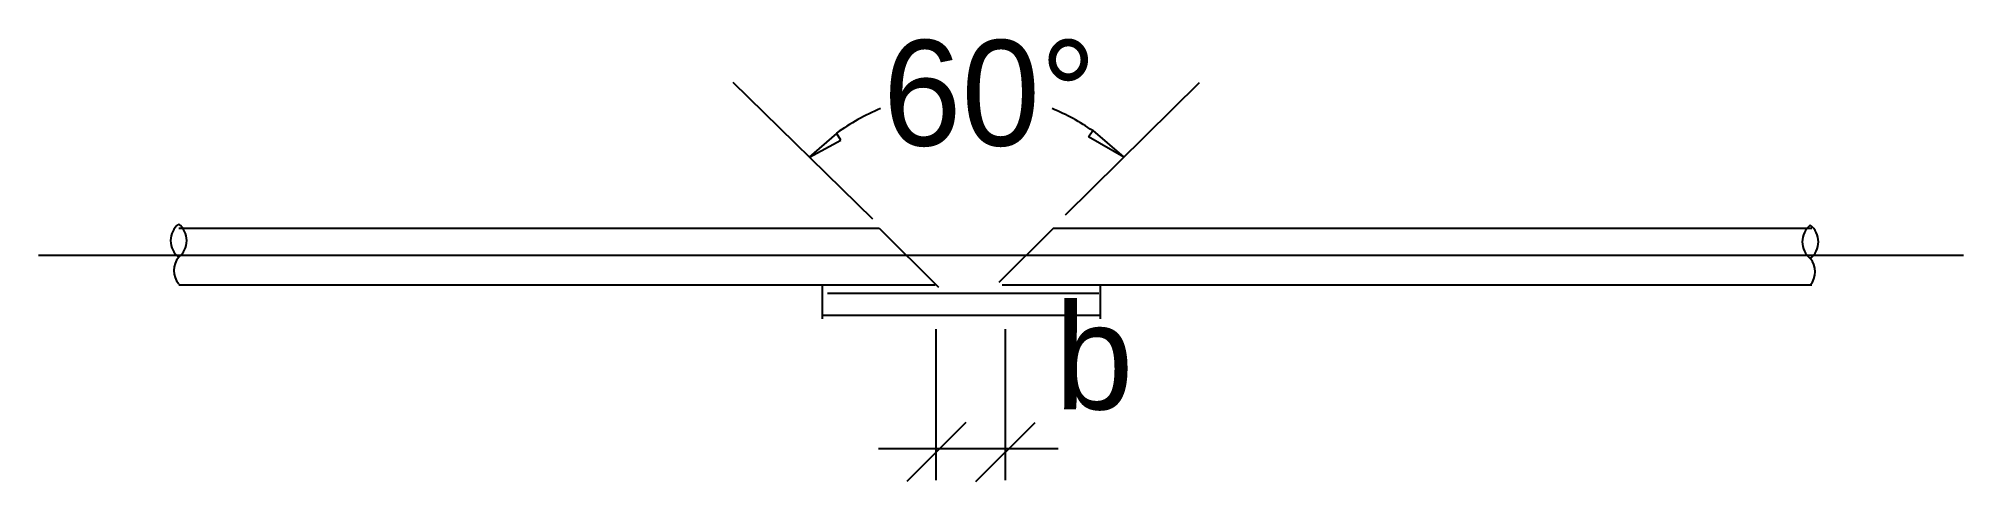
# Model space of a CAD drawing. Header units: metres. Extents: x -100676 to -96121, y -334185 to -333136.
import ezdxf

# ---------------------------------------------------------------- set-up
doc = ezdxf.new("R2010")
doc.units = ezdxf.units.M
for name, color, linetype in [('AXIS', 1, 'Continuous'), ('DIM', 4, 'Continuous'), ('STEEL', 1, 'Continuous'), ('TEXT', 3, 'Continuous')]:
    doc.layers.add(name, color=color, linetype=linetype)

# ---------------------------------------------------------------- blocks, each defined once
blk = doc.blocks.new('_DIMX')
blk.add_lwpolyline([(-70, -70), (70, 70)])

msp = doc.modelspace()

# ---------------------------------------------------------------- linework, layer by layer
at = {"layer": 'AXIS'}
msp.add_line((-100676.3, -333649.59), (-96120.74, -333649.59), dxfattribs=at)
at = {"layer": 'DIM'}
for p, q in [((-98851.94, -333417.25), (-98787.07, -333361.54)), ((-98181.49, -333354.53), (-98107.46, -333417.42))]:
    msp.add_line(p, q, dxfattribs=at)
at = {"layer": 'STEEL'}
for points in [[(-100344.09, -333585.45), (-98686.59, -333585.45)], [(-98686.59, -333585.45), (-98546.43, -333725.19)], [(-98274.37, -333585.45), (-98403.31, -333714)], [(-98274.37, -333585.45), (-96480.05, -333585.45)], [(-100344.09, -333719.84), (-98554.46, -333719.84)], [(-98821.5, -333719.84), (-98821.5, -333799.98)], [(-98809.23, -333738.88), (-98166.94, -333738.88)], [(-98395.71, -333719.84), (-96480.05, -333719.84)], [(-98163.62, -333719.84), (-98163.62, -333799.88)], [(-98821.5, -333790.95), (-98163.62, -333790.95)]]:
    msp.add_lwpolyline(points, dxfattribs=at)
for centre, start, end in [((-100313.63, -333614.92), 128.23, 231.77), ((-100375.51, -333614.92), 308.23, 51.77), ((-96452.32, -333617.81), 128.23, 231.77), ((-96514.2, -333617.81), 308.23, 51.77), ((-100306.04, -333685.58), 140.41, 219.59), ((-96521.79, -333688.47), 320.41, 39.59)]:
    msp.add_arc(centre, 50, start, end, dxfattribs=at)
at = {"layer": 'TEXT'}
for p, q in [((-98701.99, -333563.96), (-99032.15, -333240.94)), ((-98245.83, -333554.11), (-97928.8, -333240.94)), ((-98777.75, -333377.29), (-98787.78, -333360.34)), ((-98191.5, -333369.5), (-98181.49, -333354.53)), ((-98107.46, -333417.42), (-98191.5, -333369.5)), ((-98851.57, -333417.61), (-98777.75, -333377.29)), ((-98551.67, -334181.99), (-98551.67, -333824.51)), ((-98387.92, -334181.99), (-98387.92, -333824.51)), ((-98688.68, -334107.16), (-98263.56, -334107.16))]:
    msp.add_line(p, q, dxfattribs=at)
for start, end in [(112.59, 125.51), (55.58, 67.41)]:
    msp.add_arc((-98480.48, -333790.94), 529, start, end, dxfattribs=at)

# ---------------------------------------------------------------- block references
at = {"layer": 'TEXT', "rotation": 180}
msp.add_blockref('_DIMX', (-98551.67, -334114.96), dxfattribs=at)
at = {"layer": 'TEXT'}
msp.add_blockref('_DIMX', (-98387.92, -334114.96), dxfattribs=at)

# ---------------------------------------------------------------- texts
for s, p in [('60%%d', (-98677.96, -333390.22)), ('b', (-98270.91, -334014.24))]:
    msp.add_text(s, height=250, dxfattribs=at).set_placement(p)

doc.saveas('drawing.dxf')
